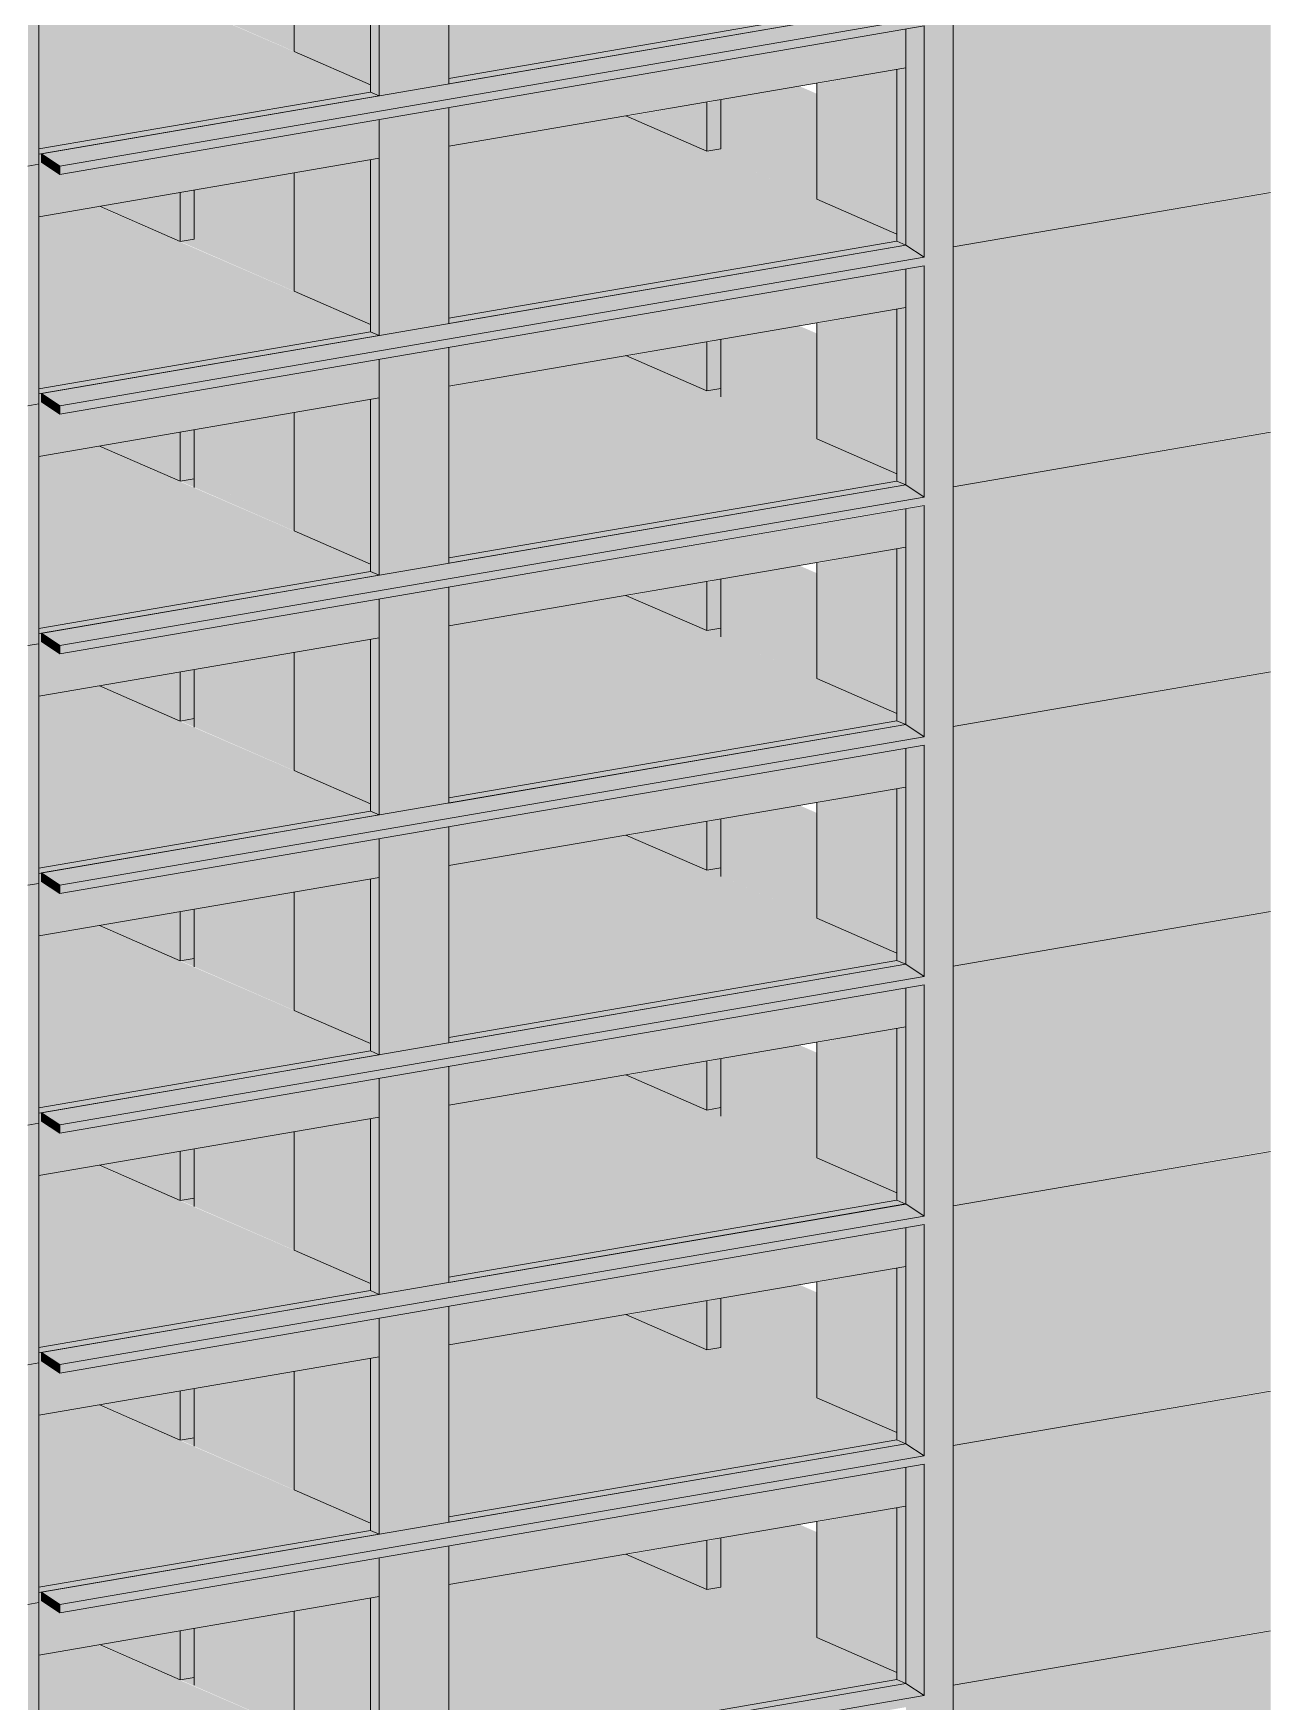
# Model space of a CAD drawing. Header units: centimetres. Extents: x -2102 to 22188, y -1637 to 88376.
# Drawn here: x 17257 to 18686, y 81664 to 83591 of the extents above; entities that cross this region are included whole.
import ezdxf

# ---------------------------------------------------------------- set-up
doc = ezdxf.new("R2010")
doc.units = ezdxf.units.CM
for name, color, linetype, lineweight in [('A-FLOR', 7, 'Continuous', 18), ('S-BEAM', 7, 'Continuous', 18), ('S-COLS', 7, 'Continuous', 18)]:
    doc.layers.add(name, color=color, linetype=linetype, lineweight=lineweight)

msp = doc.modelspace()

# ---------------------------------------------------------------- hatches: boundary and pattern name
at = {"layer": 'A-FLOR', "true_color": 0xbfbfbf}
h = msp.add_hatch(color=9, dxfattribs=at)
h.paths.add_polyline_path([(17736.55, 83539.28), (18254.13, 83628.19), (18254.13, 83636.59), (17940.96, 83773.13), (17736.55, 83738.02), (17736.55, 83573.34)], flags=0)
h.paths.add_polyline_path([(17557.82, 83580.35), (17557.82, 83707.32), (17442.37, 83687.49), (17442.37, 83630.69), (17530.19, 83592.4)], flags=0)
h = msp.add_hatch(color=9, dxfattribs=at)
h.paths.add_polyline_path([(18161.48, 83409.76), (18161.48, 83521.72), (18141.27, 83530.53), (18050.51, 83514.94), (18050.51, 83458.14), (18117.23, 83429.05)], flags=0)
h.paths.add_polyline_path([(16931.22, 83444.41), (16931.22, 83484.65), (16908.8, 83494.43), (16908.8, 83454.19), (16931.17, 83444.43)], flags=0)
h.paths.add_polyline_path([(16813.7, 83495.65), (16813.7, 83535.89), (16791.34, 83544.44), (16791.34, 83505.4), (16796.34, 83503.22)], flags=0)
h.paths.add_polyline_path([(19459.62, 83612.58), (19459.62, 83756.99), (19272.4, 83724.83), (19272.4, 83694.21), (19361.09, 83655.54)], flags=0)
h.paths.add_polyline_path([(19578.09, 83634.69), (19747.65, 83663.82), (19578.09, 83737.75), (19578.09, 83653.06)], flags=0)
for points in [[(17262.88, 83457.92), (17645.99, 83523.73), (17645.99, 83532.13), (17331.53, 83668.44), (17262.88, 83656.65), (17262.88, 83519.32)], [(17557.82, 83570.57), (17557.82, 83580.35), (17442.37, 83630.69), (17442.37, 83620.91), (17551.48, 83573.34)], [(18161.48, 83399.98), (18161.48, 83409.76), (18050.51, 83458.14), (18050.51, 83448.36), (18155.14, 83402.75)], [(17262.88, 83180.91), (17645.99, 83246.72), (17645.99, 83255.13), (17331.55, 83391.44), (17262.88, 83379.64), (17262.88, 83183.17)], [(17557.82, 83293.57), (17557.82, 83303.35), (17442.37, 83353.68), (17442.37, 83343.9), (17551.48, 83296.33)], [(18161.48, 83122.98), (18161.48, 83132.76), (18050.51, 83181.14), (18050.51, 83171.36), (18155.14, 83125.74)], [(17262.88, 82903.91), (17645.99, 82969.72), (17645.99, 82978.12), (17331.55, 83114.43), (17262.88, 83102.64), (17262.88, 82910.36)], [(17557.82, 83016.56), (17557.82, 83026.34), (17442.37, 83076.67), (17442.37, 83066.89), (17551.48, 83019.32)], [(18161.48, 82845.97), (18161.48, 82855.75), (18050.51, 82904.13), (18050.51, 82894.35), (18155.14, 82848.74)], [(17262.88, 82626.9), (17645.99, 82692.71), (17645.99, 82701.12), (17331.55, 82837.43), (17262.88, 82825.63), (17262.88, 82637.54)], [(17557.82, 82739.55), (17557.82, 82749.33), (17442.37, 82799.67), (17442.37, 82789.89), (17551.48, 82742.32)], [(18161.48, 82568.97), (18161.48, 82578.75), (18050.51, 82627.13), (18050.51, 82617.35), (18155.14, 82571.73)], [(17262.88, 82349.9), (17645.99, 82415.7), (17645.99, 82424.11), (17331.55, 82560.42), (17262.88, 82548.63), (17262.88, 82364.73)], [(17557.82, 82462.55), (17557.82, 82472.33), (17442.37, 82522.66), (17442.37, 82512.88), (17551.48, 82465.31)], [(18161.48, 82291.96), (18161.48, 82301.74), (18050.51, 82350.12), (18050.51, 82340.34), (18155.14, 82294.72)], [(17262.88, 82072.89), (17645.99, 82138.7), (17645.99, 82147.1), (17331.55, 82283.42), (17262.88, 82271.62), (17262.88, 82091.91)], [(17557.82, 82185.54), (17557.82, 82195.32), (17442.37, 82245.66), (17442.37, 82235.88), (17551.48, 82188.31)], [(17262.88, 81795.88), (17645.99, 81861.69), (17645.99, 81870.1), (17331.55, 82006.41), (17262.88, 81994.61), (17262.88, 81819.09)], [(17557.82, 81908.54), (17557.82, 81918.32), (17442.37, 81968.65), (17442.37, 81958.87), (17551.48, 81911.3)], [(17262.88, 81518.88), (17645.99, 81584.69), (17645.99, 81593.09), (17331.55, 81729.4), (17262.88, 81717.61), (17262.88, 81546.28)], [(17557.82, 81631.53), (17557.82, 81641.31), (17442.37, 81691.65), (17442.37, 81681.87), (17551.48, 81634.29)]]:
    msp.add_hatch(color=9, dxfattribs=at).paths.add_polyline_path(points, flags=0)
at = {"layer": 'A-FLOR', "true_color": 0x0080ff}
for points in [[(17287.11, 83438.21), (18285.69, 83609.74), (18264.23, 83623.79), (17265.85, 83452.29)], [(17287.11, 83428.52), (18285.69, 83600.05), (18285.69, 83609.74), (17287.11, 83438.21)], [(17287.11, 83428.52), (17287.11, 83438.21), (17265.85, 83452.29), (17265.85, 83442.6), (17272.47, 83438.21)], [(17287.11, 83161.2), (18285.69, 83332.74), (18264.23, 83346.78), (17265.85, 83175.28)], [(17287.11, 83151.51), (18285.69, 83323.04), (18285.69, 83332.74), (17287.11, 83161.2)], [(17287.11, 83151.51), (17287.11, 83161.2), (17265.85, 83175.28), (17265.85, 83165.59), (17272.47, 83161.2)], [(17287.11, 82884.2), (18285.69, 83055.73), (18264.23, 83069.78), (17265.85, 82898.28)], [(17287.11, 82874.51), (18285.69, 83046.77), (18285.69, 83055.73), (17287.11, 82884.2)], [(17287.11, 82874.51), (17287.11, 82884.2), (17265.85, 82898.28), (17265.85, 82888.59), (17272.47, 82884.2)], [(17287.11, 82607.19), (18285.69, 82778.72), (18264.23, 82792.77), (17265.85, 82621.27)], [(17287.11, 82597.5), (18285.69, 82769.03), (18285.69, 82778.72), (17287.11, 82607.19)], [(17287.11, 82597.5), (17287.11, 82607.19), (17265.85, 82621.27), (17265.85, 82611.58), (17272.47, 82607.19)], [(17287.11, 82330.19), (18285.69, 82501.72), (18264.23, 82515.77), (17265.85, 82344.27)], [(17287.11, 82320.49), (18285.69, 82492.03), (18285.69, 82501.72), (17287.11, 82330.19)], [(17287.11, 82320.49), (17287.11, 82330.19), (17265.85, 82344.27), (17265.85, 82334.57), (17272.47, 82330.19)], [(17287.11, 82053.18), (18285.69, 82224.71), (18264.23, 82238.76), (17265.85, 82067.26)], [(17287.11, 82043.49), (18285.69, 82215.02), (18285.69, 82224.71), (17287.11, 82053.18)], [(17287.11, 82043.49), (17287.11, 82053.18), (17265.85, 82067.26), (17265.85, 82057.57), (17272.47, 82053.18)], [(17287.11, 81776.18), (18285.54, 81947.8), (18264.23, 81961.75), (17265.85, 81790.26)], [(17287.11, 81766.48), (18285.69, 81938.01), (18285.69, 81947.71), (17287.11, 81776.18)], [(17287.11, 81766.48), (17287.11, 81776.18), (17265.85, 81790.26), (17265.85, 81780.56), (17272.47, 81776.18)], [(17287.11, 81499.17), (18285.69, 81670.7), (18264.23, 81684.75), (17265.85, 81513.25)], [(17287.11, 81489.48), (18285.69, 81661.01), (18285.69, 81670.7), (17287.11, 81499.17)]]:
    msp.add_hatch(color=150, dxfattribs=at).paths.add_polyline_path(points, flags=0)
at = {"layer": 'A-FLOR', "true_color": 0xbfbfbf}
h = msp.add_hatch(color=9, dxfattribs=at)
h.paths.add_polyline_path([(17736.55, 83262.28), (18254.13, 83351.19), (18254.13, 83359.59), (17940.96, 83496.12), (17736.55, 83461.01), (17736.55, 83296.33)], flags=0)
h.paths.add_polyline_path([(17557.82, 83303.35), (17557.82, 83430.31), (17442.37, 83410.48), (17442.37, 83353.68), (17520.58, 83319.58)], flags=0)
h = msp.add_hatch(color=9, dxfattribs=at)
h.paths.add_polyline_path([(18161.48, 83132.76), (18161.48, 83244.72), (18141.27, 83253.52), (18050.51, 83237.93), (18050.51, 83181.14), (18117.23, 83152.05)], flags=0)
h.paths.add_polyline_path([(16931.22, 83167.4), (16931.22, 83207.64), (16908.8, 83217.42), (16908.8, 83177.18), (16931.17, 83167.43)], flags=0)
h.paths.add_polyline_path([(16813.7, 83218.64), (16813.7, 83258.88), (16791.34, 83267.43), (16791.34, 83228.39), (16806.64, 83221.72)], flags=0)
h.paths.add_polyline_path([(19459.62, 83335.58), (19459.62, 83479.99), (19272.4, 83447.82), (19272.4, 83417.2), (19361.09, 83378.53)], flags=0)
h.paths.add_polyline_path([(19578.09, 83357.69), (19747.65, 83386.81), (19578.09, 83460.74), (19578.09, 83376.05)], flags=0)
h = msp.add_hatch(color=9, dxfattribs=at)
h.paths.add_polyline_path([(18161.48, 82855.75), (18161.48, 82967.71), (18141.27, 82976.52), (18050.51, 82960.93), (18050.51, 82904.13), (18117.23, 82875.04)], flags=0)
h.paths.add_polyline_path([(16931.22, 82890.4), (16931.22, 82930.64), (16908.8, 82940.41), (16908.8, 82900.17), (16931.17, 82890.42)], flags=0)
h.paths.add_polyline_path([(16813.7, 82941.63), (16813.7, 82981.88), (16791.34, 82990.43), (16791.34, 82951.39), (16806.64, 82944.71)], flags=0)
h.paths.add_polyline_path([(19459.62, 83058.57), (19459.62, 83202.98), (19272.4, 83170.82), (19272.4, 83140.2), (19361.09, 83101.53)], flags=0)
h.paths.add_polyline_path([(19578.09, 83080.68), (19747.65, 83109.81), (19578.09, 83183.17), (19578.09, 83099.05)], flags=0)
h = msp.add_hatch(color=9, dxfattribs=at)
h.paths.add_polyline_path([(17736.55, 82985.27), (18254.13, 83074.18), (18254.13, 83082.58), (17940.96, 83219.12), (17736.55, 83183.17), (17736.55, 83019.32)], flags=0)
h.paths.add_polyline_path([(17557.82, 83026.34), (17557.82, 83153.3), (17442.37, 83133.47), (17442.37, 83076.67), (17510.97, 83046.77)], flags=0)
h = msp.add_hatch(color=9, dxfattribs=at)
h.paths.add_polyline_path([(17736.55, 82708.27), (18254.13, 82797.18), (18254.13, 82805.58), (17940.96, 82942.11), (17736.55, 82907), (17736.55, 82742.32)], flags=0)
h.paths.add_polyline_path([(17557.82, 82749.33), (17557.82, 82876.3), (17442.37, 82856.46), (17442.37, 82799.67), (17508.49, 82770.84)], flags=0)
h = msp.add_hatch(color=9, dxfattribs=at)
h.paths.add_polyline_path([(18161.48, 82578.75), (18161.48, 82690.7), (18141.27, 82699.51), (18050.51, 82683.92), (18050.51, 82627.13), (18117.23, 82598.04)], flags=0)
h.paths.add_polyline_path([(16931.22, 82613.39), (16931.22, 82653.63), (16908.8, 82663.41), (16908.8, 82623.17), (16931.17, 82613.42)], flags=0)
h.paths.add_polyline_path([(16813.7, 82664.63), (16813.7, 82704.87), (16791.34, 82713.42), (16791.34, 82674.38), (16806.64, 82667.71)], flags=0)
h.paths.add_polyline_path([(19459.62, 82781.56), (19459.62, 82925.97), (19272.4, 82893.81), (19272.4, 82863.19), (19361.09, 82824.52)], flags=0)
h.paths.add_polyline_path([(19578.09, 82803.68), (19747.65, 82832.8), (19578.09, 82906.73), (19578.09, 82822.04)], flags=0)
h = msp.add_hatch(color=9, dxfattribs=at)
h.paths.add_polyline_path([(17736.55, 82431.26), (18254.13, 82520.17), (18254.13, 82528.57), (17940.96, 82665.1), (17736.55, 82629.99), (17736.55, 82465.31)], flags=0)
h.paths.add_polyline_path([(17557.82, 82472.33), (17557.82, 82599.29), (17442.37, 82579.46), (17442.37, 82522.66), (17515.45, 82490.8)], flags=0)
h = msp.add_hatch(color=9, dxfattribs=at)
h.paths.add_polyline_path([(18161.48, 82301.74), (18161.48, 82413.7), (18141.27, 82422.51), (18050.51, 82406.92), (18050.51, 82350.12), (18117.23, 82321.03)], flags=0)
h.paths.add_polyline_path([(16931.22, 82336.39), (16931.22, 82376.63), (16908.8, 82386.4), (16908.8, 82346.16), (16931.17, 82336.41)], flags=0)
h.paths.add_polyline_path([(16813.7, 82387.62), (16813.7, 82427.86), (16791.34, 82436.41), (16791.34, 82397.37), (16806.64, 82390.7)], flags=0)
h.paths.add_polyline_path([(19459.62, 82504.56), (19459.62, 82648.97), (19272.4, 82616.81), (19272.4, 82586.18), (19361.09, 82547.52)], flags=0)
h.paths.add_polyline_path([(19578.09, 82526.67), (19747.65, 82555.8), (19578.09, 82629.72), (19578.09, 82545.04)], flags=0)
h = msp.add_hatch(color=9, dxfattribs=at)
h.paths.add_polyline_path([(18161.48, 82024.73), (18161.48, 82136.69), (18141.27, 82145.5), (18050.51, 82129.91), (18050.51, 82073.11), (18117.23, 82044.02)], flags=0)
h.paths.add_polyline_path([(16931.22, 82059.38), (16931.22, 82099.62), (16908.8, 82109.4), (16908.8, 82069.16), (16931.17, 82059.4)], flags=0)
h.paths.add_polyline_path([(16813.7, 82110.62), (16813.7, 82150.86), (16791.34, 82159.41), (16791.34, 82120.37), (16806.64, 82113.7)], flags=0)
h.paths.add_polyline_path([(19459.62, 82227.55), (19459.62, 82371.96), (19272.4, 82339.8), (19272.4, 82309.18), (19457.86, 82228.32)], flags=0)
h.paths.add_polyline_path([(19578.09, 82249.66), (19747.65, 82278.79), (19578.09, 82352.72), (19578.09, 82268.03)], flags=0)
h = msp.add_hatch(color=9, dxfattribs=at)
h.paths.add_polyline_path([(17736.55, 82154.26), (18254.13, 82243.16), (18254.13, 82251.56), (17940.96, 82388.1), (17736.55, 82352.99), (17736.55, 82188.31)], flags=0)
h.paths.add_polyline_path([(17557.82, 82195.32), (17557.82, 82322.28), (17442.37, 82302.45), (17442.37, 82245.66), (17515.45, 82213.8)], flags=0)
h = msp.add_hatch(color=9, dxfattribs=at)
h.paths.add_polyline_path([(17736.55, 81877.25), (18254.13, 81966.16), (18254.13, 81974.56), (17940.96, 82111.09), (17736.55, 82075.98), (17736.55, 81911.3)], flags=0)
h.paths.add_polyline_path([(17557.82, 81918.32), (17557.82, 82045.28), (17442.37, 82025.45), (17442.37, 81968.65), (17515.45, 81936.79)], flags=0)
h = msp.add_hatch(color=9, dxfattribs=at)
h.paths.add_polyline_path([(18161.48, 81747.73), (18161.48, 81859.69), (18141.27, 81868.5), (18050.51, 81852.9), (18050.51, 81796.11), (18117.23, 81767.02)], flags=0)
h.paths.add_polyline_path([(16931.22, 81782.38), (16931.22, 81822.62), (16908.8, 81832.39), (16908.8, 81792.15), (16931.17, 81782.4)], flags=0)
h.paths.add_polyline_path([(16813.7, 81833.61), (16813.7, 81873.85), (16791.34, 81882.4), (16791.34, 81843.36), (16806.64, 81836.69)], flags=0)
h.paths.add_polyline_path([(19459.62, 81950.55), (19459.62, 82094.96), (19272.4, 82062.8), (19272.4, 82032.17), (19448.26, 81955.5)], flags=0)
h.paths.add_polyline_path([(19578.09, 81972.66), (19747.65, 82001.79), (19578.09, 82075.71), (19578.09, 81991.03)], flags=0)
h = msp.add_hatch(color=9, dxfattribs=at)
h.paths.add_polyline_path([(17736.55, 81600.24), (18254.13, 81689.15), (18254.13, 81697.55), (17940.96, 81834.09), (17736.55, 81798.97), (17736.55, 81634.29)], flags=0)
h.paths.add_polyline_path([(17557.82, 81641.31), (17557.82, 81768.27), (17442.37, 81748.44), (17442.37, 81691.65), (17515.45, 81659.79)], flags=0)
at = {"layer": 'S-BEAM', "true_color": 0xbfbfbf}
for points in [[(17736.55, 83533.15), (18264.16, 83623.82), (18254.13, 83628.19), (17736.55, 83539.28)], [(17736.55, 83461.01), (18264.23, 83551.65), (18264.23, 83596.36), (17736.55, 83505.72), (17736.55, 83470.22)], [(17262.88, 83451.78), (17656.09, 83519.32), (17645.99, 83523.73), (17262.88, 83457.92), (17262.88, 83455.99)], [(17262.88, 83379.64), (17656.09, 83447.19), (17656.09, 83491.9), (17287.11, 83428.52), (17265.85, 83442.6), (17265.85, 83452.29), (17262.88, 83451.78), (17262.88, 83388.85)], [(17736.55, 83256.14), (18264.16, 83346.82), (18254.13, 83351.19), (17736.55, 83262.28)], [(17736.55, 83184), (18264.23, 83274.65), (18264.23, 83319.36), (17736.55, 83228.71), (17736.55, 83193.21)], [(17262.88, 83174.77), (17656.09, 83242.32), (17645.99, 83246.72), (17262.88, 83180.91)], [(17262.88, 83102.64), (17656.09, 83170.18), (17656.09, 83214.89), (17287.11, 83151.51), (17265.85, 83165.59), (17265.85, 83175.28), (17262.88, 83174.77), (17262.88, 83111.85)], [(17736.55, 82979.14), (18264.16, 83069.81), (18254.13, 83074.18), (17736.55, 82985.27)], [(17736.55, 82907), (18264.23, 82997.64), (18264.23, 83042.35), (17736.55, 82951.71), (17736.55, 82910.36)], [(17262.88, 82897.77), (17656.09, 82965.31), (17645.99, 82969.72), (17262.88, 82903.91)], [(17262.88, 82825.63), (17656.09, 82893.18), (17656.09, 82937.89), (17287.11, 82874.51), (17265.85, 82888.59), (17265.85, 82898.28), (17262.88, 82897.77), (17262.88, 82834.84)], [(17736.55, 82702.13), (18264.16, 82792.8), (18254.13, 82797.18), (17736.55, 82708.27)], [(17736.55, 82629.99), (18264.23, 82720.63), (18264.23, 82765.35), (17736.55, 82674.7), (17736.55, 82637.54)], [(17262.88, 82620.76), (17656.09, 82688.31), (17645.99, 82692.71), (17262.88, 82626.9)], [(17262.88, 82548.63), (17656.09, 82616.17), (17656.09, 82660.88), (17287.11, 82597.5), (17265.85, 82611.58), (17265.85, 82621.27), (17262.88, 82620.76), (17262.88, 82557.83)], [(17736.55, 82425.12), (18264.16, 82515.8), (18254.13, 82520.17), (17736.55, 82431.26)], [(17736.55, 82352.99), (18264.23, 82443.63), (18264.23, 82488.34), (17736.55, 82397.7), (17736.55, 82362.19)], [(17262.88, 82343.76), (17656.09, 82411.3), (17645.99, 82415.7), (17262.88, 82349.9)], [(17262.88, 82271.62), (17656.09, 82339.16), (17656.09, 82383.88), (17287.11, 82320.49), (17265.85, 82334.57), (17265.85, 82344.27), (17262.88, 82343.76), (17262.88, 82280.83)], [(17736.55, 82148.12), (18264.16, 82238.79), (18254.13, 82243.16), (17736.55, 82154.26)], [(17736.55, 82075.98), (18264.23, 82166.62), (18264.23, 82211.33), (17736.55, 82120.69), (17736.55, 82085.19)], [(17262.88, 82066.75), (17656.09, 82134.3), (17645.99, 82138.7), (17262.88, 82072.89)], [(17262.88, 81994.61), (17656.09, 82062.16), (17656.09, 82106.87), (17287.11, 82043.49), (17265.85, 82057.57), (17265.85, 82067.26), (17262.88, 82066.75), (17262.88, 82003.82)], [(18161.48, 82014.95), (18161.48, 82024.73), (18050.51, 82073.11), (18034.42, 82070.35), (18110.08, 82037.36)], [(17736.55, 81871.11), (18264.16, 81961.79), (18254.13, 81966.16), (17736.55, 81877.25)], [(17736.55, 81798.97), (18264.23, 81889.62), (18264.23, 81934.33), (17736.55, 81843.69), (17736.55, 81808.18)], [(17262.88, 81789.75), (17656.09, 81857.29), (17645.99, 81861.69), (17262.88, 81795.88)], [(17262.88, 81717.61), (17656.09, 81785.15), (17656.09, 81829.86), (17287.11, 81766.48), (17265.85, 81780.56), (17265.85, 81790.26), (17262.88, 81789.75), (17262.88, 81726.82)], [(18161.48, 81737.95), (18161.48, 81747.73), (18050.51, 81796.11), (18034.42, 81793.34), (18110.08, 81760.36)], [(17736.55, 81594.11), (18264.16, 81684.78), (18254.13, 81689.15), (17736.55, 81600.24)]]:
    msp.add_hatch(color=9, dxfattribs=at).paths.add_polyline_path(points, flags=0)
at = {"layer": 'S-COLS', "true_color": 0x0080ff}
msp.add_hatch(color=150, dxfattribs=at).paths.add_polyline_path([(18285.69, 79666.26), (18319.14, 79672), (18319.14, 84171.42), (18285.69, 84165.68), (18285.69, 79667.59)], flags=0)
h = msp.add_hatch(color=150, dxfattribs=at)
h.paths.add_polyline_path([(18285.69, 79736.47), (18285.69, 79998.97), (18264.42, 79995.32), (18264.46, 79745.61), (18283.39, 79737.46)], flags=0)
h.paths.add_polyline_path([(18285.69, 80008.67), (18285.69, 80275.98), (18264.42, 80272.33), (18264.47, 80022.71), (18278.26, 80013.58)], flags=0)
h.paths.add_polyline_path([(18285.69, 80285.67), (18285.69, 80552.99), (18264.42, 80549.33), (18264.47, 80299.72), (18278.26, 80290.59)], flags=0)
h.paths.add_polyline_path([(18285.69, 80562.68), (18285.69, 80829.99), (18264.42, 80826.34), (18264.47, 80576.73), (18285.31, 80562.93)], flags=0)
h.paths.add_polyline_path([(18285.69, 80839.68), (18285.69, 81107), (18264.42, 81103.34), (18264.47, 80853.73), (18278.26, 80844.6)], flags=0)
h.paths.add_polyline_path([(18285.69, 81116.69), (18285.69, 81384), (18264.42, 81380.35), (18264.47, 81130.74), (18285.46, 81116.84)], flags=0)
h.paths.add_polyline_path([(18285.69, 81393.7), (18285.69, 81661.01), (18264.42, 81657.36), (18264.47, 81407.74), (18278.26, 81398.61)], flags=0)
h.paths.add_polyline_path([(18285.69, 81670.7), (18285.69, 81938.01), (18264.42, 81934.36), (18264.47, 81684.75), (18278.26, 81675.62)], flags=0)
h.paths.add_polyline_path([(18285.69, 81947.71), (18285.52, 82214.99), (18264.42, 82211.37), (18264.47, 81961.75), (18285.54, 81947.8)], flags=0)
h.paths.add_polyline_path([(18285.69, 82224.71), (18285.69, 82492.03), (18264.42, 82488.37), (18264.47, 82238.76), (18281.41, 82227.54)], flags=0)
h.paths.add_polyline_path([(18285.69, 82501.72), (18285.69, 82769.03), (18264.42, 82765.38), (18264.47, 82515.77), (18279.41, 82505.88)], flags=0)
h.paths.add_polyline_path([(18285.69, 82778.72), (18285.4, 83045.99), (18264.42, 83042.38), (18264.47, 82792.77), (18278.26, 82783.64)], flags=0)
h.paths.add_polyline_path([(18285.69, 83055.73), (18285.3, 83322.98), (18264.42, 83319.39), (18264.47, 83069.78), (18278.26, 83060.65)], flags=0)
h.paths.add_polyline_path([(18285.69, 83332.74), (18285.1, 83599.95), (18264.42, 83596.4), (18264.89, 83346.5), (18278.26, 83337.65)], flags=0)
h.paths.add_polyline_path([(18285.69, 83609.74), (18285.69, 84093.54), (18264.42, 84089.89), (18264.47, 83623.79), (18278.26, 83614.66)], flags=0)
at = {"layer": 'S-COLS', "true_color": 0xc0c0c0}
h = msp.add_hatch(color=9, dxfattribs=at)
h.paths.add_polyline_path([(17645.99, 83532.13), (17645.99, 83722.46), (17557.82, 83707.32), (17557.82, 83570.57), (17626.28, 83540.73)], flags=0)
h.paths.add_polyline_path([(17618.36, 83816.38), (17626.28, 83817.74), (17618.36, 83819.96), (17618.36, 83817.74)], flags=0)
for points in [[(17656.09, 83519.33), (17736.55, 83533.15), (17736.55, 83798.61), (17656.09, 83784.13), (17656.09, 83520.59)], [(17250.18, 83438.06), (17262.88, 83440.24), (17262.88, 83736.48), (17250.18, 83734.3), (17250.18, 83443.57)], [(17656.09, 83519.33), (17656.09, 83724.2), (17645.99, 83722.46), (17645.99, 83523.73), (17655.65, 83519.52)], [(18254.13, 83359.59), (18254.13, 83549.92), (18161.48, 83533.15), (18161.48, 83399.98), (18210.34, 83378.68)], [(18264.23, 83346.78), (18264.23, 83355.19), (18264.23, 83551.65), (18254.13, 83549.92), (18254.13, 83351.19), (18264.16, 83346.82)], [(18034.42, 83455.38), (18034.42, 83512.17), (17942.39, 83495.5), (18033.01, 83455.99)], [(17656.09, 83242.32), (17736.55, 83256.14), (17736.55, 83505.72), (17656.09, 83491.9), (17656.09, 83243.58)], [(17250.18, 83161.05), (17262.88, 83163.23), (17262.88, 83440.24), (17250.18, 83438.06), (17250.18, 83166.56)], [(17645.99, 83255.13), (17645.99, 83445.45), (17557.82, 83430.31), (17557.82, 83293.57), (17573.92, 83286.55)], [(17656.09, 83242.32), (17656.09, 83447.19), (17645.99, 83445.45), (17645.99, 83246.72), (17653.19, 83243.58)], [(17426.28, 83350.92), (17426.28, 83407.71), (17333.33, 83391.44), (17422.83, 83352.42)], [(18254.13, 83082.58), (18254.13, 83272.91), (18161.48, 83256.14), (18161.48, 83122.98), (18210.34, 83101.67)], [(18264.23, 83069.78), (18264.23, 83078.19), (18264.23, 83274.65), (18254.13, 83272.91), (18254.13, 83074.18), (18264.16, 83069.81)], [(17656.09, 82965.31), (17736.55, 82979.14), (17736.55, 83228.71), (17656.09, 83214.89), (17656.09, 82966.58)], [(18034.42, 83178.37), (18034.42, 83235.17), (17942.39, 83218.5), (18023.4, 83183.17)], [(17250.18, 82884.04), (17262.88, 82886.23), (17262.88, 83163.23), (17250.18, 83161.05), (17250.18, 82889.56)], [(17645.99, 82978.12), (17645.99, 83168.45), (17557.82, 83153.3), (17557.82, 83016.56), (17573.92, 83009.54)], [(17656.09, 82965.31), (17656.09, 83170.18), (17645.99, 83168.45), (17645.99, 82969.72), (17653.19, 82966.58)], [(17426.28, 83073.91), (17426.28, 83130.71), (17333.33, 83114.43), (17422.83, 83075.42)], [(18254.13, 82805.58), (18254.13, 82995.91), (18161.48, 82979.13), (18161.48, 82845.97), (18210.34, 82824.67)], [(18264.23, 82792.77), (18264.23, 82801.18), (18264.23, 82997.64), (18254.13, 82995.91), (18254.13, 82797.18), (18264.16, 82792.8)], [(17656.09, 82688.31), (17736.55, 82702.13), (17736.55, 82951.71), (17656.09, 82937.89), (17656.09, 82689.57)], [(18034.42, 82901.37), (18034.42, 82958.16), (17942.39, 82941.49), (18013.79, 82910.36)], [(17656.09, 82688.31), (17656.09, 82893.18), (17645.99, 82891.44), (17645.99, 82692.71), (17653.19, 82689.57)], [(17250.18, 82607.04), (17262.88, 82609.22), (17262.88, 82886.23), (17250.18, 82884.04), (17250.18, 82612.55)], [(17645.99, 82701.12), (17645.99, 82891.44), (17557.82, 82876.3), (17557.82, 82739.55), (17573.92, 82732.54)], [(17426.28, 82796.9), (17426.28, 82853.7), (17333.33, 82837.43), (17422.83, 82798.41)], [(18254.13, 82528.57), (18254.13, 82718.9), (18161.48, 82702.13), (18161.48, 82568.97), (18210.34, 82547.66)], [(18264.23, 82515.77), (18264.23, 82524.18), (18264.23, 82720.63), (18254.13, 82718.9), (18254.13, 82520.17), (18264.16, 82515.8)], [(18034.42, 82624.36), (18034.42, 82681.16), (17942.39, 82664.48), (18004.18, 82637.54)], [(17656.09, 82411.3), (17736.55, 82425.12), (17736.55, 82674.7), (17656.09, 82660.88), (17656.09, 82412.57)], [(17250.18, 82330.03), (17262.88, 82332.22), (17262.88, 82609.22), (17250.18, 82607.04), (17250.18, 82335.54)], [(17645.99, 82424.11), (17645.99, 82614.43), (17557.82, 82599.29), (17557.82, 82462.55), (17573.92, 82455.53)], [(17656.09, 82411.3), (17656.09, 82616.17), (17645.99, 82614.43), (17645.99, 82415.7), (17653.19, 82412.57)], [(17426.28, 82519.9), (17426.28, 82576.69), (17333.33, 82560.42), (17422.83, 82521.4)], [(18254.13, 82251.56), (18254.13, 82441.89), (18161.48, 82425.12), (18161.48, 82291.96), (18210.34, 82270.65)], [(18264.23, 82238.76), (18264.23, 82247.17), (18264.23, 82443.63), (18254.13, 82441.89), (18254.13, 82243.16), (18264.16, 82238.79)], [(17656.09, 82134.3), (17736.55, 82148.12), (17736.55, 82397.7), (17656.09, 82383.88), (17656.09, 82135.56)], [(18034.42, 82347.36), (18034.42, 82404.15), (17942.39, 82387.48), (17994.58, 82364.73)], [(17645.99, 82147.1), (17645.99, 82337.43), (17557.82, 82322.28), (17557.82, 82185.54), (17573.92, 82178.53)], [(17656.09, 82134.3), (17656.09, 82339.16), (17645.99, 82337.43), (17645.99, 82138.7), (17653.19, 82135.56)], [(17250.18, 82053.03), (17262.88, 82055.21), (17262.88, 82332.22), (17250.18, 82330.03), (17250.18, 82058.54)], [(17426.28, 82242.89), (17426.28, 82299.69), (17333.33, 82283.42), (17422.83, 82244.4)], [(18254.13, 81974.56), (18254.13, 82164.89), (18161.48, 82148.12), (18161.48, 82014.95)], [(18264.23, 81961.76), (18264.23, 81970.17), (18264.23, 82166.62), (18254.13, 82164.89), (18254.13, 81966.16), (18264.16, 81961.79)], [(18034.42, 82070.35), (18034.42, 82127.15), (17942.39, 82110.47), (17984.97, 82091.91)], [(17656.09, 81857.29), (17736.55, 81871.11), (17736.55, 82120.69), (17656.09, 82106.87), (17656.09, 81858.55)], [(17250.18, 81776.02), (17262.88, 81778.2), (17262.88, 82055.21), (17250.18, 82053.03), (17250.18, 81781.53)], [(17645.99, 81870.1), (17645.99, 82060.42), (17557.82, 82045.28), (17557.82, 81908.54), (17573.92, 81901.52)], [(17656.09, 81857.29), (17656.09, 82062.16), (17645.99, 82060.42), (17645.99, 81861.69), (17653.19, 81858.55)], [(17426.28, 81965.89), (17426.28, 82022.68), (17333.33, 82006.41), (17422.83, 81967.39)], [(18254.13, 81697.55), (18254.13, 81887.88), (18161.48, 81871.11), (18161.48, 81737.95)], [(18264.23, 81684.75), (18264.23, 81693.16), (18264.23, 81889.62), (18254.13, 81887.3), (18254.13, 81689.15), (18264.16, 81684.78)], [(18034.42, 81793.34), (18050.51, 81796.11), (18050.51, 81852.9), (18034.42, 81848.97), (18034.42, 81796.11)], [(17656.09, 81580.28), (17736.55, 81594.11), (17736.55, 81843.69), (17656.09, 81829.86), (17656.09, 81581.55)], [(18034.42, 81793.34), (18034.42, 81850.14), (17942.39, 81833.47), (17975.36, 81819.09)], [(17250.18, 81499.02), (17262.88, 81501.2), (17262.88, 81778.2), (17250.18, 81776.02), (17250.18, 81504.53)], [(17645.99, 81593.09), (17645.99, 81783.42), (17557.82, 81768.27), (17557.82, 81631.53), (17573.92, 81624.51)], [(17656.09, 81580.28), (17656.09, 81785.15), (17645.99, 81783.42), (17645.99, 81584.69), (17653.19, 81581.55)], [(17426.28, 81688.88), (17426.28, 81745.68), (17333.33, 81729.4), (17422.83, 81690.39)]]:
    msp.add_hatch(color=9, dxfattribs=at).paths.add_polyline_path(points, flags=0)
h = msp.add_hatch(color=9, dxfattribs=at)
h.paths.add_polyline_path([(18034.42, 83455.38), (18050.51, 83458.14), (18050.51, 83514.94), (18034.42, 83511.01), (18034.42, 83455.99)], flags=0)
h.paths.add_polyline_path([(18050.51, 83725.37), (18050.51, 83735.15), (18034.42, 83732.38), (18042.62, 83728.81)], flags=0)
h = msp.add_hatch(color=9, dxfattribs=at)
h.paths.add_polyline_path([(18319.14, 83344.67), (18685.79, 83408.5), (18685.79, 83684.66), (18319.14, 83621.68), (18319.14, 83346.78)], flags=0)
h.paths.add_polyline_path([(18264.23, 83346.78), (18264.42, 83346.82), (18264.23, 83346.82)], flags=0)
h = msp.add_hatch(color=9, dxfattribs=at)
h.paths.add_polyline_path([(17426.28, 83350.92), (17442.37, 83353.68), (17442.37, 83410.48), (17426.28, 83407.71), (17426.28, 83352.64)], flags=0)
h.paths.add_polyline_path([(17442.37, 83620.91), (17442.37, 83630.69), (17426.28, 83627.92)], flags=0)
h = msp.add_hatch(color=9, dxfattribs=at)
h.paths.add_polyline_path([(18034.42, 83178.37), (18050.51, 83181.14), (18050.51, 83237.93), (18034.42, 83234), (18034.42, 83181.14)], flags=0)
h.paths.add_polyline_path([(18050.51, 83448.36), (18050.51, 83458.14), (18034.42, 83455.38)], flags=0)
h = msp.add_hatch(color=9, dxfattribs=at)
h.paths.add_polyline_path([(18319.14, 83067.67), (18685.79, 83131.49), (18685.79, 83407.65), (18319.14, 83344.67), (18319.14, 83069.78)], flags=0)
h.paths.add_polyline_path([(18264.23, 83069.78), (18264.42, 83069.81), (18264.23, 83069.81)], flags=0)
h = msp.add_hatch(color=9, dxfattribs=at)
h.paths.add_polyline_path([(17426.28, 83073.91), (17442.37, 83076.67), (17442.37, 83133.47), (17426.28, 83130.71), (17426.28, 83075.64)], flags=0)
h.paths.add_polyline_path([(17442.37, 83343.9), (17442.37, 83353.68), (17426.28, 83350.92)], flags=0)
h = msp.add_hatch(color=9, dxfattribs=at)
h.paths.add_polyline_path([(18034.42, 82901.37), (18050.51, 82904.13), (18050.51, 82960.93), (18034.42, 82957), (18034.42, 82904.13)], flags=0)
h.paths.add_polyline_path([(18050.51, 83171.36), (18050.51, 83181.14), (18034.42, 83178.37)], flags=0)
h = msp.add_hatch(color=9, dxfattribs=at)
h.paths.add_polyline_path([(18319.14, 82790.66), (18685.79, 82854.49), (18685.79, 83130.65), (18319.14, 83067.67), (18319.14, 82792.77)], flags=0)
h.paths.add_polyline_path([(18264.23, 82792.77), (18264.42, 82792.8), (18264.23, 82792.8)], flags=0)
h = msp.add_hatch(color=9, dxfattribs=at)
h.paths.add_polyline_path([(17426.28, 82796.9), (17442.37, 82799.67), (17442.37, 82856.46), (17426.28, 82853.7), (17426.28, 82798.63)], flags=0)
h.paths.add_polyline_path([(17442.37, 83066.89), (17442.37, 83076.67), (17426.28, 83073.91)], flags=0)
h = msp.add_hatch(color=9, dxfattribs=at)
h.paths.add_polyline_path([(18034.42, 82624.36), (18050.51, 82627.13), (18050.51, 82683.92), (18034.42, 82679.99), (18034.42, 82627.13)], flags=0)
h.paths.add_polyline_path([(18050.51, 82894.35), (18050.51, 82904.13), (18034.42, 82901.37)], flags=0)
h = msp.add_hatch(color=9, dxfattribs=at)
h.paths.add_polyline_path([(18319.14, 82513.66), (18685.79, 82577.48), (18685.79, 82853.64), (18319.14, 82790.66), (18319.14, 82515.77)], flags=0)
h.paths.add_polyline_path([(18264.23, 82515.77), (18264.42, 82515.8), (18264.23, 82515.8)], flags=0)
h = msp.add_hatch(color=9, dxfattribs=at)
h.paths.add_polyline_path([(17426.28, 82519.9), (17442.37, 82522.66), (17442.37, 82579.46), (17426.28, 82576.69), (17426.28, 82521.63)], flags=0)
h.paths.add_polyline_path([(17442.37, 82789.89), (17442.37, 82799.67), (17426.28, 82796.9)], flags=0)
h = msp.add_hatch(color=9, dxfattribs=at)
h.paths.add_polyline_path([(18034.42, 82347.36), (18050.51, 82350.12), (18050.51, 82406.92), (18034.42, 82402.98), (18034.42, 82350.12)], flags=0)
h.paths.add_polyline_path([(18050.51, 82617.35), (18050.51, 82627.13), (18034.42, 82624.36)], flags=0)
h = msp.add_hatch(color=9, dxfattribs=at)
h.paths.add_polyline_path([(18319.14, 82236.65), (18685.79, 82300.48), (18685.79, 82576.64), (18319.14, 82513.66), (18319.14, 82238.76)], flags=0)
h.paths.add_polyline_path([(18264.23, 82238.76), (18264.42, 82238.79), (18264.23, 82238.79)], flags=0)
h = msp.add_hatch(color=9, dxfattribs=at)
h.paths.add_polyline_path([(17426.28, 82242.89), (17442.37, 82245.66), (17442.37, 82302.45), (17426.28, 82299.69), (17426.28, 82244.62)], flags=0)
h.paths.add_polyline_path([(17442.37, 82512.88), (17442.37, 82522.66), (17426.28, 82519.9)], flags=0)
h = msp.add_hatch(color=9, dxfattribs=at)
h.paths.add_polyline_path([(18034.42, 82070.35), (18050.51, 82073.11), (18050.51, 82129.91), (18034.42, 82125.98), (18034.42, 82073.11)], flags=0)
h.paths.add_polyline_path([(18050.51, 82340.34), (18050.51, 82350.12), (18034.42, 82347.36)], flags=0)
h = msp.add_hatch(color=9, dxfattribs=at)
h.paths.add_polyline_path([(18319.14, 81959.64), (18685.79, 82023.47), (18685.79, 82299.63), (18319.14, 82236.65), (18319.14, 81961.75)], flags=0)
h.paths.add_polyline_path([(18264.23, 81961.76), (18264.42, 81961.79), (18264.23, 81961.79)], flags=0)
h = msp.add_hatch(color=9, dxfattribs=at)
h.paths.add_polyline_path([(17426.28, 81965.89), (17442.37, 81968.65), (17442.37, 82025.45), (17426.28, 82022.68), (17426.28, 81967.62)], flags=0)
h.paths.add_polyline_path([(17442.37, 82235.88), (17442.37, 82245.66), (17426.28, 82242.89)], flags=0)
h = msp.add_hatch(color=9, dxfattribs=at)
h.paths.add_polyline_path([(18319.14, 81682.64), (18685.79, 81746.46), (18685.79, 82022.63), (18319.14, 81959.64), (18319.14, 81684.75)], flags=0)
h.paths.add_polyline_path([(18264.23, 81684.75), (18264.42, 81684.78), (18264.23, 81684.78)], flags=0)
h = msp.add_hatch(color=9, dxfattribs=at)
h.paths.add_polyline_path([(17426.28, 81688.88), (17442.37, 81691.65), (17442.37, 81748.44), (17426.28, 81745.68), (17426.28, 81690.61)], flags=0)
h.paths.add_polyline_path([(17442.37, 81958.87), (17442.37, 81968.65), (17426.28, 81965.89)], flags=0)
h = msp.add_hatch(color=9, dxfattribs=at)
h.paths.add_polyline_path([(18319.14, 81405.63), (18685.79, 81469.46), (18685.79, 81745.62), (18319.14, 81682.64), (18319.14, 81407.74)], flags=0)
h.paths.add_polyline_path([(18264.23, 81407.74), (18264.42, 81407.78), (18264.23, 81407.78)], flags=0)
h = msp.add_hatch(color=9, dxfattribs=at)
h.paths.add_polyline_path([(17426.28, 81411.88), (17442.37, 81414.64), (17442.37, 81471.44), (17426.28, 81468.67), (17426.28, 81413.6)], flags=0)
h.paths.add_polyline_path([(17442.37, 81681.87), (17442.37, 81691.65), (17426.28, 81688.88), (17440.49, 81682.69)], flags=0)

# ---------------------------------------------------------------- linework, layer by layer
at = {"layer": 'A-FLOR', "lineweight": 9}
for p, q in [((18264.42, 83623.82), (17265.85, 83452.29)), ((17287.11, 83438.21), (18285.69, 83609.74)), ((18285.69, 83600.05), (17287.11, 83428.52)), ((17645.99, 83532.13), (17557.82, 83570.57)), ((17265.85, 83452.29), (17287.11, 83438.21)), ((17265.85, 83452.29), (17265.85, 83442.6)), ((17287.11, 83428.52), (17265.85, 83442.6)), ((17287.11, 83428.52), (17287.11, 83438.21)), ((18264.42, 83346.82), (17265.85, 83175.28)), ((18285.69, 83332.74), (18264.42, 83346.82)), ((17287.11, 83161.2), (18285.69, 83332.74)), ((18285.69, 83323.04), (17287.11, 83151.51)), ((17645.99, 83255.13), (17557.82, 83293.57)), ((18034.42, 83178.37), (17940.96, 83219.12)), ((17265.85, 83175.28), (17287.11, 83161.2)), ((17265.85, 83175.28), (17265.85, 83165.59)), ((17287.11, 83151.51), (17265.85, 83165.59)), ((17287.11, 83151.51), (17287.11, 83161.2)), ((17426.28, 83073.91), (17332.83, 83114.65)), ((18254.13, 83082.58), (18161.48, 83122.98)), ((18264.42, 83069.81), (17265.85, 82898.28)), ((18285.69, 83055.73), (18264.42, 83069.81)), ((17287.11, 82884.2), (18285.69, 83055.73)), ((18285.69, 83046.04), (17287.11, 82874.51)), ((17645.99, 82978.12), (17557.82, 83016.56)), ((18034.42, 82901.37), (17940.96, 82942.11)), ((17265.85, 82898.28), (17287.11, 82884.2)), ((17265.85, 82898.28), (17265.85, 82888.59)), ((17287.11, 82874.51), (17265.85, 82888.59)), ((17287.11, 82874.51), (17287.11, 82884.2)), ((17426.28, 82796.9), (17332.83, 82837.65)), ((18254.13, 82805.58), (18161.48, 82845.97)), ((18264.42, 82792.8), (17265.85, 82621.27)), ((17287.11, 82607.19), (18285.69, 82778.72)), ((18285.69, 82778.72), (18264.42, 82792.8)), ((18285.69, 82769.03), (17287.11, 82597.5)), ((17645.99, 82701.12), (17557.82, 82739.55)), ((18034.42, 82624.36), (17940.96, 82665.1)), ((17265.85, 82621.27), (17287.11, 82607.19)), ((17265.85, 82621.27), (17265.85, 82611.58)), ((17287.11, 82597.5), (17265.85, 82611.58)), ((17287.11, 82597.5), (17287.11, 82607.19)), ((18254.13, 82528.57), (18161.48, 82568.97)), ((17426.28, 82519.9), (17332.83, 82560.64)), ((18264.42, 82515.8), (17265.85, 82344.27)), ((18285.69, 82501.72), (18264.42, 82515.8)), ((17287.11, 82330.19), (18285.69, 82501.72)), ((18285.69, 82492.03), (17287.11, 82320.49)), ((17645.99, 82424.11), (17557.82, 82462.55)), ((18034.42, 82347.36), (17940.96, 82388.1)), ((17265.85, 82344.27), (17287.11, 82330.19)), ((17265.85, 82344.27), (17265.85, 82334.57)), ((17287.11, 82320.49), (17265.85, 82334.57)), ((17287.11, 82320.49), (17287.11, 82330.19)), ((17426.28, 82242.89), (17332.83, 82283.64)), ((18254.13, 82251.56), (18161.48, 82291.96)), ((18264.42, 82238.79), (17265.85, 82067.26)), ((18285.69, 82224.71), (18264.42, 82238.79)), ((17287.11, 82053.18), (18285.69, 82224.71)), ((18285.69, 82215.02), (17287.11, 82043.49)), ((17645.99, 82147.1), (17557.82, 82185.54)), ((18034.42, 82070.35), (17940.96, 82111.09)), ((17265.85, 82067.26), (17287.11, 82053.18)), ((17265.85, 82067.26), (17265.85, 82057.57)), ((17287.11, 82043.49), (17265.85, 82057.57)), ((17287.11, 82043.49), (17287.11, 82053.18)), ((17426.28, 81965.89), (17332.83, 82006.63)), ((18254.13, 81974.56), (18161.48, 82014.95)), ((18264.42, 81961.79), (17265.85, 81790.26)), ((17287.11, 81776.18), (18285.69, 81947.71)), ((18285.69, 81947.71), (18264.42, 81961.79)), ((18285.69, 81938.01), (17287.11, 81766.48)), ((17645.99, 81870.1), (17557.82, 81908.54)), ((18034.42, 81793.34), (17940.96, 81834.09)), ((17265.85, 81790.26), (17287.11, 81776.18)), ((17265.85, 81790.26), (17265.85, 81780.56)), ((17287.11, 81766.48), (17265.85, 81780.56)), ((17287.11, 81766.48), (17287.11, 81776.18)), ((18254.13, 81697.55), (18161.48, 81737.95)), ((17426.28, 81688.88), (17332.83, 81729.62)), ((18264.42, 81684.78), (17265.85, 81513.25)), ((18285.69, 81670.7), (18264.42, 81684.78)), ((17287.11, 81499.17), (18285.69, 81670.7))]:
    msp.add_line(p, q, dxfattribs=at)
at = {"layer": 'S-BEAM', "lineweight": 9}
for p, q in [((18254.13, 83628.19), (17736.55, 83539.28)), ((17736.55, 83533.15), (18264.23, 83623.79)), ((18264.23, 83551.65), (17736.55, 83461.01)), ((17645.99, 83523.73), (17262.88, 83457.92)), ((17262.88, 83451.78), (17656.09, 83519.32)), ((17656.09, 83519.32), (17645.99, 83523.73)), ((17656.09, 83447.19), (17656.09, 83491.9)), ((17736.55, 83461.01), (17736.55, 83505.72)), ((17262.88, 83451.78), (17262.88, 83379.64)), ((17656.09, 83447.19), (17262.88, 83379.64)), ((18254.13, 83351.19), (17736.55, 83262.28)), ((17736.55, 83256.14), (18264.23, 83346.78)), ((18264.23, 83346.78), (18254.13, 83351.19)), ((18264.23, 83274.65), (17736.55, 83184)), ((17645.99, 83246.72), (17262.88, 83180.91)), ((17262.88, 83174.77), (17656.09, 83242.32)), ((17656.09, 83242.32), (17645.99, 83246.72)), ((17736.55, 83184), (17736.55, 83228.71)), ((17656.09, 83170.18), (17656.09, 83214.89)), ((17262.88, 83174.77), (17262.88, 83102.64)), ((17656.09, 83170.18), (17262.88, 83102.64)), ((18254.13, 83074.18), (17736.55, 82985.27)), ((17736.55, 82979.13), (18264.23, 83069.78)), ((18264.23, 83069.78), (18254.13, 83074.18)), ((18264.23, 82997.64), (18264.23, 83042.35)), ((18264.23, 82997.64), (17736.55, 82907)), ((17645.99, 82969.72), (17262.88, 82903.91)), ((17656.09, 82965.31), (17645.99, 82969.72)), ((17262.88, 82897.77), (17656.09, 82965.31)), ((17736.55, 82907), (17736.55, 82951.71)), ((17656.09, 82893.18), (17656.09, 82937.89)), ((17262.88, 82897.77), (17262.88, 82825.63)), ((17656.09, 82893.18), (17262.88, 82825.63)), ((18254.13, 82797.18), (17736.55, 82708.27)), ((18264.23, 82792.77), (18254.13, 82797.18)), ((17736.55, 82702.13), (18264.23, 82792.77)), ((18264.23, 82720.63), (18264.23, 82765.35)), ((18264.23, 82720.63), (17736.55, 82629.99)), ((17645.99, 82692.71), (17262.88, 82626.9)), ((17262.88, 82620.76), (17656.09, 82688.31)), ((17656.09, 82688.31), (17645.99, 82692.71)), ((17656.09, 82616.17), (17656.09, 82660.88)), ((17736.55, 82629.99), (17736.55, 82674.7)), ((17262.88, 82620.76), (17262.88, 82548.63)), ((17656.09, 82616.17), (17262.88, 82548.63)), ((18254.13, 82520.17), (17736.55, 82431.26)), ((17736.55, 82425.12), (18264.23, 82515.77)), ((18264.23, 82515.77), (18254.13, 82520.17)), ((18264.23, 82443.63), (18264.23, 82488.34)), ((18264.23, 82443.63), (17736.55, 82352.99)), ((17645.99, 82415.7), (17262.88, 82349.9)), ((17262.88, 82343.76), (17656.09, 82411.3)), ((17656.09, 82411.3), (17645.99, 82415.7)), ((17736.55, 82352.99), (17736.55, 82397.7)), ((17656.09, 82339.16), (17656.09, 82383.88)), ((17262.88, 82343.76), (17262.88, 82271.62)), ((17656.09, 82339.16), (17262.88, 82271.62)), ((18254.13, 82243.16), (17736.55, 82154.26)), ((17736.55, 82148.12), (18264.23, 82238.76)), ((18264.23, 82238.76), (18254.13, 82243.16)), ((18264.23, 82166.62), (18264.23, 82211.33)), ((18264.23, 82166.62), (17736.55, 82075.98)), ((17645.99, 82138.7), (17262.88, 82072.89)), ((17262.88, 82066.75), (17656.09, 82134.3)), ((17656.09, 82134.3), (17645.99, 82138.7)), ((17656.09, 82062.16), (17656.09, 82106.87)), ((17736.55, 82075.98), (17736.55, 82120.69)), ((17262.88, 82066.75), (17262.88, 81994.61)), ((18050.51, 82073.11), (18034.42, 82070.35)), ((17656.09, 82062.16), (17262.88, 81994.61)), ((18254.13, 81966.16), (17736.55, 81877.25)), ((17736.55, 81871.11), (18264.23, 81961.75)), ((18264.23, 81961.75), (18254.13, 81966.16)), ((18264.23, 81889.62), (18264.23, 81934.33)), ((18264.23, 81889.62), (17736.55, 81798.97)), ((17645.99, 81861.69), (17262.88, 81795.88)), ((17262.88, 81789.75), (17656.09, 81857.29)), ((17656.09, 81857.29), (17645.99, 81861.69)), ((17736.55, 81798.97), (17736.55, 81843.69)), ((17656.09, 81785.15), (17656.09, 81829.86)), ((18050.51, 81796.11), (18034.42, 81793.34)), ((17262.88, 81789.75), (17262.88, 81717.61)), ((17656.09, 81785.15), (17262.88, 81717.61)), ((18254.13, 81689.15), (17736.55, 81600.24)), ((17736.55, 81594.11), (18264.23, 81684.75)), ((18264.23, 81684.75), (18254.13, 81689.15))]:
    msp.add_line(p, q, dxfattribs=at)
at = {"layer": 'S-COLS', "lineweight": 9}
for p, q in [((18319.14, 84171.42), (18319.14, 79672)), ((17736.55, 83533.15), (17736.55, 83798.61)), ((17656.09, 83784.79), (17656.09, 83519.33)), ((17262.88, 83736.48), (17262.88, 83440.24)), ((17645.99, 83722.46), (17645.99, 83523.73)), ((17557.82, 83707.32), (17557.82, 83570.57)), ((18264.42, 83346.82), (18264.42, 83596.4)), ((18285.69, 83332.74), (18285.69, 83600.05)), ((17645.99, 83532.13), (17557.82, 83570.57)), ((17645.99, 83532.13), (17557.82, 83570.57)), ((18254.13, 83549.92), (18254.13, 83351.19)), ((18264.23, 83551.65), (18264.23, 83346.78)), ((18161.48, 83534), (18161.48, 83399.98)), ((18034.42, 83455.38), (18034.42, 83512.17)), ((18050.51, 83514.94), (18050.51, 83458.14)), ((17656.09, 83491.9), (17656.09, 83242.32)), ((17736.55, 83256.14), (17736.55, 83505.72)), ((18034.42, 83455.38), (17940.96, 83496.12)), ((18050.51, 83458.14), (18034.42, 83455.38)), ((17262.88, 83440.24), (17250.18, 83438.06)), ((17262.88, 83440.24), (17250.18, 83438.06)), ((17262.88, 83440.24), (17262.88, 83163.23)), ((17645.99, 83445.45), (17645.99, 83246.72)), ((17557.82, 83430.31), (17557.82, 83293.57)), ((17426.28, 83350.92), (17426.28, 83407.71)), ((17442.37, 83410.48), (17442.37, 83353.68)), ((18254.13, 83359.59), (18161.48, 83399.98)), ((18685.79, 83407.65), (18319.14, 83344.67)), ((18685.79, 83407.65), (18319.14, 83344.67)), ((17426.28, 83350.92), (17332.83, 83391.66)), ((17442.37, 83353.68), (17426.28, 83350.92)), ((18264.42, 83069.81), (18264.42, 83319.39)), ((18285.69, 83055.73), (18285.69, 83323.04)), ((17645.99, 83255.13), (17557.82, 83293.57)), ((17645.99, 83255.13), (17557.82, 83293.57)), ((18254.13, 83272.91), (18254.13, 83074.18)), ((18264.23, 83274.65), (18264.23, 83069.78)), ((18161.48, 83257), (18161.48, 83122.98)), ((17736.55, 82979.14), (17736.55, 83228.71)), ((18034.42, 83178.37), (18034.42, 83235.17)), ((18050.51, 83237.93), (18050.51, 83181.14)), ((17656.09, 83214.89), (17656.09, 82965.31)), ((18034.42, 83178.37), (17940.96, 83219.12)), ((18034.42, 83178.37), (17940.96, 83219.12)), ((17262.88, 83163.23), (17250.18, 83161.05)), ((17262.88, 83163.23), (17250.18, 83161.05)), ((17262.88, 83163.23), (17262.88, 82886.23)), ((17645.99, 83168.45), (17645.99, 82969.72)), ((18050.51, 83181.14), (18034.42, 83178.37)), ((18050.51, 83181.14), (18034.42, 83178.37)), ((18050.51, 83181.14), (18050.51, 83171.36)), ((17557.82, 83153.3), (17557.82, 83016.56)), ((17426.28, 83073.91), (17426.28, 83130.71)), ((17442.37, 83133.47), (17442.37, 83076.67)), ((18685.79, 83130.65), (18319.14, 83067.67)), ((18685.79, 83130.65), (18319.14, 83067.67)), ((17426.28, 83073.91), (17332.83, 83114.65)), ((17426.28, 83073.91), (17332.83, 83114.65)), ((18254.13, 83082.58), (18161.48, 83122.98)), ((18254.13, 83082.58), (18161.48, 83122.98)), ((17442.37, 83076.67), (17426.28, 83073.91)), ((17442.37, 83076.67), (17426.28, 83073.91)), ((17442.37, 83076.67), (17442.37, 83066.89)), ((18264.23, 83042.35), (18264.23, 82997.64)), ((18264.42, 82792.8), (18264.42, 83042.38)), ((18285.69, 82778.72), (18285.69, 83046.04)), ((17645.99, 82978.12), (17557.82, 83016.56)), ((17645.99, 82978.12), (17557.82, 83016.56)), ((18254.13, 82995.91), (18254.13, 82797.18)), ((18264.23, 82997.64), (18264.23, 82792.77)), ((18161.48, 82979.99), (18161.48, 82845.97)), ((17736.55, 82702.13), (17736.55, 82951.71)), ((18034.42, 82901.37), (18034.42, 82958.16)), ((18050.51, 82960.93), (18050.51, 82904.13)), ((17656.09, 82937.89), (17656.09, 82688.31)), ((18034.42, 82901.37), (17940.96, 82942.11)), ((18034.42, 82901.37), (17940.96, 82942.11)), ((18050.51, 82904.13), (18034.42, 82901.37)), ((18050.51, 82904.13), (18034.42, 82901.37)), ((18050.51, 82904.13), (18050.51, 82894.35)), ((17262.88, 82886.23), (17250.18, 82884.04)), ((17262.88, 82886.23), (17250.18, 82884.04)), ((17262.88, 82886.23), (17262.88, 82609.22)), ((17557.82, 82876.3), (17557.82, 82739.55)), ((17645.99, 82891.44), (17645.99, 82692.71)), ((17426.28, 82796.9), (17426.28, 82853.7)), ((17442.37, 82856.46), (17442.37, 82799.67)), ((18685.79, 82853.64), (18319.14, 82790.66)), ((18685.79, 82853.64), (18319.14, 82790.66)), ((17426.28, 82796.9), (17332.83, 82837.65)), ((17426.28, 82796.9), (17332.83, 82837.65)), ((18254.13, 82805.58), (18161.48, 82845.97)), ((18254.13, 82805.58), (18161.48, 82845.97)), ((17442.37, 82799.67), (17426.28, 82796.9)), ((17442.37, 82799.67), (17426.28, 82796.9)), ((17442.37, 82799.67), (17442.37, 82789.89)), ((18264.23, 82765.35), (18264.23, 82720.63)), ((18264.42, 82515.8), (18264.42, 82765.38)), ((18285.69, 82501.72), (18285.69, 82769.03)), ((17645.99, 82701.12), (17557.82, 82739.55)), ((17645.99, 82701.12), (17557.82, 82739.55)), ((18254.13, 82718.9), (18254.13, 82520.17)), ((18264.23, 82720.63), (18264.23, 82515.77)), ((18161.48, 82702.98), (18161.48, 82568.97)), ((18034.42, 82624.36), (18034.42, 82681.16)), ((18050.51, 82683.92), (18050.51, 82627.13)), ((17656.09, 82660.88), (17656.09, 82411.3)), ((17736.55, 82425.12), (17736.55, 82674.7)), ((18034.42, 82624.36), (17940.96, 82665.1)), ((18034.42, 82624.36), (17940.96, 82665.1)), ((18050.51, 82627.13), (18034.42, 82624.36)), ((18050.51, 82627.13), (18034.42, 82624.36)), ((18050.51, 82627.13), (18050.51, 82617.35)), ((17262.88, 82609.22), (17250.18, 82607.04)), ((17262.88, 82609.22), (17250.18, 82607.04)), ((17262.88, 82609.22), (17262.88, 82332.22)), ((17645.99, 82614.43), (17645.99, 82415.7)), ((17557.82, 82599.29), (17557.82, 82462.55)), ((17426.28, 82519.9), (17426.28, 82576.69)), ((17442.37, 82579.46), (17442.37, 82522.66)), ((18254.13, 82528.57), (18161.48, 82568.97)), ((18254.13, 82528.57), (18161.48, 82568.97)), ((18685.79, 82576.64), (18319.14, 82513.66)), ((18685.79, 82576.64), (18319.14, 82513.66)), ((17426.28, 82519.9), (17332.83, 82560.64)), ((17426.28, 82519.9), (17332.83, 82560.64)), ((17442.37, 82522.66), (17426.28, 82519.9)), ((17442.37, 82522.66), (17426.28, 82519.9)), ((17442.37, 82522.66), (17442.37, 82512.88)), ((18264.23, 82488.34), (18264.23, 82443.63)), ((18264.42, 82238.79), (18264.42, 82488.37)), ((18285.69, 82224.71), (18285.69, 82492.03)), ((17645.99, 82424.11), (17557.82, 82462.55)), ((17645.99, 82424.11), (17557.82, 82462.55)), ((18254.13, 82441.89), (18254.13, 82243.16)), ((18264.23, 82443.63), (18264.23, 82238.76)), ((18161.48, 82425.98), (18161.48, 82291.96)), ((17736.55, 82148.12), (17736.55, 82397.7)), ((18034.42, 82347.36), (18034.42, 82404.15)), ((18050.51, 82406.92), (18050.51, 82350.12)), ((17656.09, 82383.88), (17656.09, 82134.3)), ((18034.42, 82347.36), (17940.96, 82388.1)), ((18034.42, 82347.36), (17940.96, 82388.1)), ((17645.99, 82337.43), (17645.99, 82138.7)), ((18050.51, 82350.12), (18034.42, 82347.36)), ((18050.51, 82350.12), (18034.42, 82347.36)), ((18050.51, 82350.12), (18050.51, 82340.34)), ((17262.88, 82332.22), (17250.18, 82330.03)), ((17262.88, 82332.22), (17250.18, 82330.03)), ((17262.88, 82332.22), (17262.88, 82055.21)), ((17557.82, 82322.28), (17557.82, 82185.54)), ((17426.28, 82242.89), (17426.28, 82299.69)), ((17442.37, 82302.45), (17442.37, 82245.66)), ((18685.79, 82299.63), (18319.14, 82236.65)), ((18685.79, 82299.63), (18319.14, 82236.65)), ((17426.28, 82242.89), (17332.83, 82283.64)), ((17426.28, 82242.89), (17332.83, 82283.64)), ((18254.13, 82251.56), (18161.48, 82291.96)), ((18254.13, 82251.56), (18161.48, 82291.96)), ((17442.37, 82245.66), (17426.28, 82242.89)), ((17442.37, 82245.66), (17426.28, 82242.89)), ((17442.37, 82245.66), (17442.37, 82235.88)), ((18264.23, 82211.33), (18264.23, 82166.62)), ((18264.42, 81961.79), (18264.42, 82211.37)), ((18285.69, 81947.71), (18285.69, 82215.02)), ((17645.99, 82147.1), (17557.82, 82185.54)), ((17645.99, 82147.1), (17557.82, 82185.54)), ((18254.13, 82164.89), (18254.13, 81966.16)), ((18264.23, 82166.62), (18264.23, 81961.75)), ((18161.48, 82148.97), (18161.48, 82014.95)), ((18034.42, 82070.35), (18034.42, 82127.15)), ((18050.51, 82129.91), (18050.51, 82073.11)), ((17656.09, 82106.87), (17656.09, 81857.29)), ((17736.55, 81871.11), (17736.55, 82120.69)), ((18034.42, 82070.35), (17940.96, 82111.09)), ((18034.42, 82070.35), (17940.96, 82111.09)), ((18050.51, 82073.11), (18034.42, 82070.35)), ((18050.51, 82073.11), (18034.42, 82070.35)), ((17262.88, 82055.21), (17250.18, 82053.03)), ((17262.88, 82055.21), (17250.18, 82053.03)), ((17262.88, 82055.21), (17262.88, 81778.2)), ((17557.82, 82045.28), (17557.82, 81908.54)), ((17645.99, 82060.42), (17645.99, 81861.69)), ((17442.37, 82025.45), (17442.37, 81968.65)), ((17426.28, 81965.89), (17332.83, 82006.63)), ((17426.28, 81965.89), (17332.83, 82006.63)), ((17426.28, 81965.89), (17426.28, 82022.68)), ((18254.13, 81974.56), (18161.48, 82014.95)), ((18254.13, 81974.56), (18161.48, 82014.95)), ((18685.79, 82022.63), (18319.14, 81959.64)), ((18685.79, 82022.63), (18319.14, 81959.64)), ((17442.37, 81968.65), (17426.28, 81965.89)), ((17442.37, 81968.65), (17426.28, 81965.89)), ((17442.37, 81968.65), (17442.37, 81958.87)), ((18264.23, 81934.33), (18264.23, 81889.62)), ((18264.42, 81684.78), (18264.42, 81934.36)), ((18285.69, 81670.7), (18285.69, 81938.01)), ((17645.99, 81870.1), (17557.82, 81908.54)), ((17645.99, 81870.1), (17557.82, 81908.54)), ((18161.48, 81871.97), (18161.48, 81737.95)), ((18254.13, 81887.3), (18254.13, 81689.15)), ((18264.23, 81889.62), (18264.23, 81684.75)), ((18050.51, 81852.9), (18050.51, 81796.11)), ((17736.55, 81594.11), (17736.55, 81843.69)), ((18034.42, 81793.34), (17940.96, 81834.09)), ((18034.42, 81793.34), (17940.96, 81834.09)), ((18034.42, 81793.34), (18034.42, 81850.14)), ((17656.09, 81829.86), (17656.09, 81580.28)), ((18050.51, 81796.11), (18034.42, 81793.34)), ((18050.51, 81796.11), (18034.42, 81793.34)), ((17262.88, 81778.2), (17250.18, 81776.02)), ((17262.88, 81778.2), (17250.18, 81776.02)), ((17262.88, 81778.2), (17262.88, 81501.2)), ((17645.99, 81783.42), (17645.99, 81584.69)), ((17557.82, 81768.27), (17557.82, 81631.53)), ((17426.28, 81688.88), (17426.28, 81745.68)), ((17442.37, 81748.44), (17442.37, 81691.65)), ((18254.13, 81697.55), (18161.48, 81737.95)), ((18254.13, 81697.55), (18161.48, 81737.95)), ((18685.79, 81745.62), (18319.14, 81682.64)), ((18685.79, 81745.62), (18319.14, 81682.64)), ((17426.28, 81688.88), (17332.83, 81729.62)), ((17426.28, 81688.88), (17332.83, 81729.62)), ((17442.37, 81691.65), (17426.28, 81688.88)), ((17442.37, 81691.65), (17426.28, 81688.88)), ((17442.37, 81691.65), (17442.37, 81682.69))]:
    msp.add_line(p, q, dxfattribs=at)

doc.saveas('drawing.dxf')
